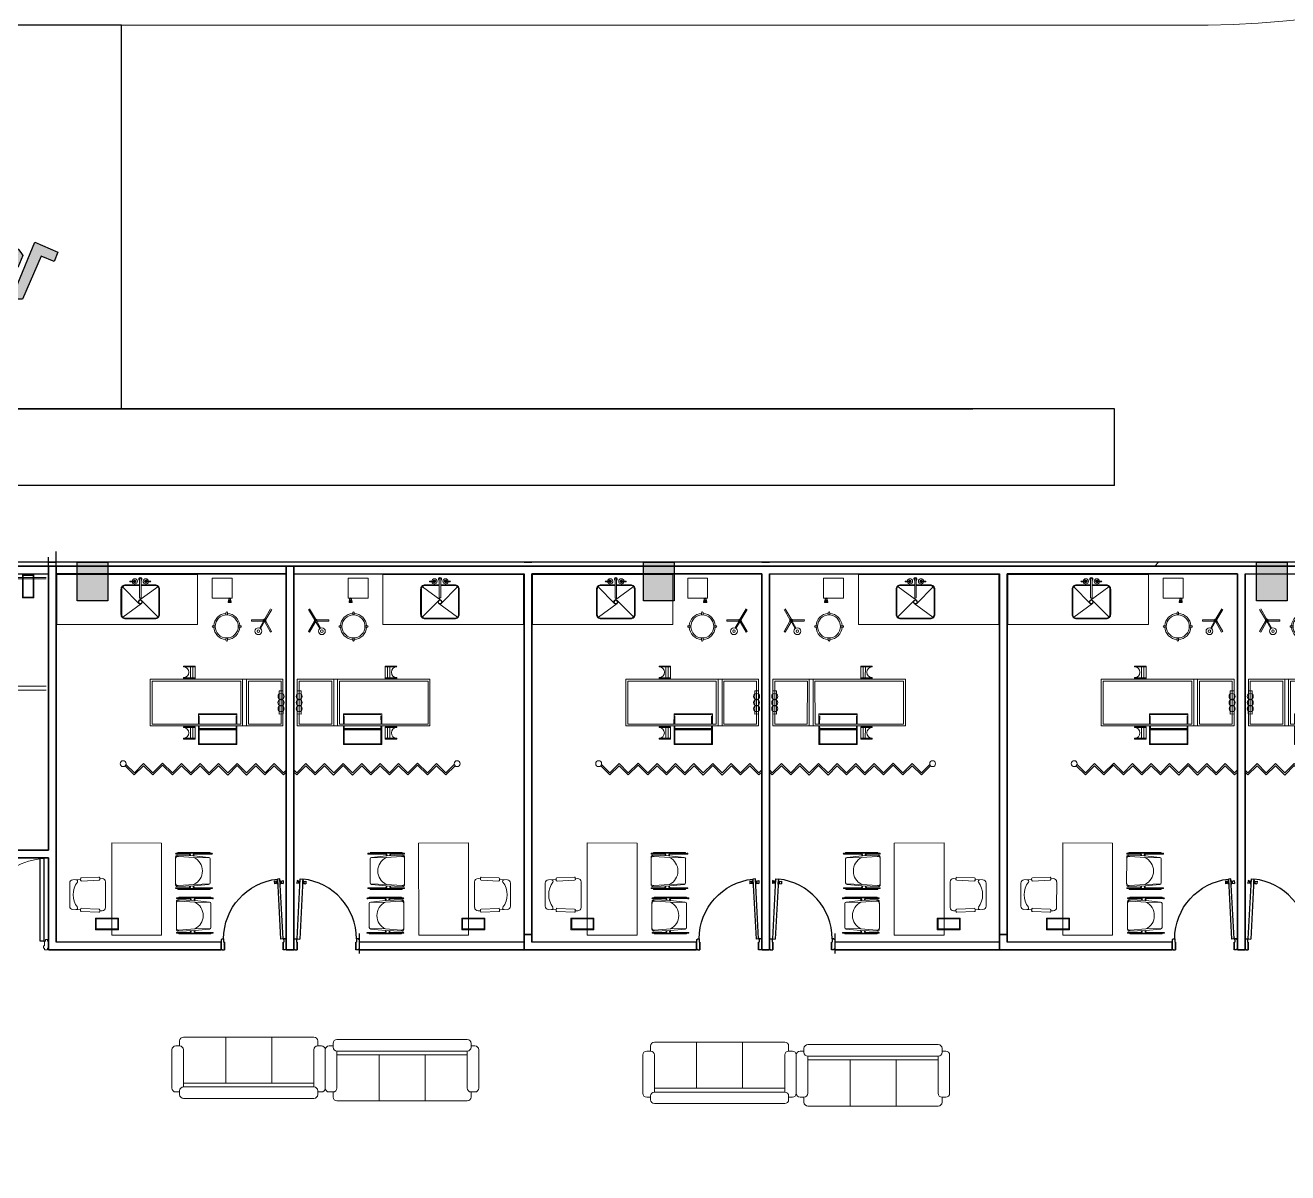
# Model space of a CAD drawing. Header units: millimetres. Extents: x 2508 to 2607, y 837 to 997.
# Drawn here: x 2554.57 to 2571.03, y 952.45 to 967.41 of the extents above; entities that cross this region are included whole.
import ezdxf

# ---------------------------------------------------------------- set-up
doc = ezdxf.new("R2010")
doc.units = ezdxf.units.MM
doc.linetypes.add('DASHED', pattern=[19.05, 12.7, -6.35])
doc.layers.add('MOBILIARIO', color=181, linetype='Continuous', lineweight=9)
doc.layers.add('PISO EST', color=250, linetype='Continuous', lineweight=0)
doc.layers.add('PUERT', color=20, linetype='Continuous')

# ---------------------------------------------------------------- blocks, each defined once
blk = doc.blocks.new('gkgk')
for p, q in [((-0.037, 0.806), (-0.039, 0.766)), ((-0.015, 0.77), (-0.039, 0.766)), ((-0.013, 0.8), (-0.037, 0.806)), ((-0.035, 0.002), (0.008, 0.83)), ((-0.014, 0.776), (-0.015, 0.77)), ((-0.014, 0.776), (-0.013, 0.794)), ((-0.01, 0.776), (-0.014, 0.776)), ((-0.013, 0.794), (-0.013, 0.8)), ((-0.009, 0.793), (-0.013, 0.794)), ((-0.01, 0.776), (-0.009, 0.793)), ((-0.01, 0.776), (-0.01, 0.773)), ((-0.006, 0.773), (-0.01, 0.773)), ((-0.009, 0.793), (-0.009, 0.796)), ((-0.005, 0.796), (-0.009, 0.796)), ((-0.006, 0.773), (-0.007, 0.77)), ((-0.003, 0.77), (-0.007, 0.77)), ((-0.006, 0.773), (-0.005, 0.796)), ((-0.001, 0.798), (-0.005, 0.799)), ((-0.005, 0.796), (-0.005, 0.799)), ((-0.003, 0.77), (-0.001, 0.798)), ((0.003, 0.758), (-0.003, 0.77)), ((0.006, 0.81), (-0.001, 0.798)), ((0.043, 0.828), (0, 0)), ((0.003, 0.758), (0.006, 0.81)), ((0.005, 0.758), (0.003, 0.758)), ((0.007, 0.81), (0.006, 0.81)), ((0.008, 0.83), (0.043, 0.828)), ((0.04, 0.756), (0.041, 0.756)), ((0.041, 0.756), (0.044, 0.808)), ((0.041, 0.782), (0.041, 0.782)), ((0.041, 0.782), (0.041, 0.782)), ((0.041, 0.756), (0.048, 0.767)), ((0.042, 0.808), (0.044, 0.808)), ((0.044, 0.808), (0.05, 0.796)), ((0.048, 0.767), (0.05, 0.796)), ((0.048, 0.767), (0.052, 0.767)), ((0.05, 0.796), (0.054, 0.796)), ((0.052, 0.77), (0.053, 0.792)), ((0.052, 0.77), (0.056, 0.77)), ((0.052, 0.77), (0.052, 0.767)), ((0.053, 0.792), (0.054, 0.796)), ((0.053, 0.792), (0.057, 0.792)), ((0.056, 0.772), (0.057, 0.79)), ((0.056, 0.772), (0.06, 0.772)), ((0.056, 0.772), (0.056, 0.77)), ((0.057, 0.79), (0.057, 0.792)), ((0.057, 0.79), (0.061, 0.79)), ((0.06, 0.772), (0.061, 0.79)), ((0.06, 0.772), (0.06, 0.766)), ((0.06, 0.766), (0.084, 0.76)), ((0.061, 0.79), (0.062, 0.796)), ((0.062, 0.796), (0.086, 0.799)), ((0.086, 0.799), (0.084, 0.76)), ((-0.07, 0.002), (-0.045, 0.002)), ((-0.07, 0.002), (-0.07, -0.008)), ((-0.045, 0.002), (-0.045, -0.043)), ((-0.035, 0.002), (0, 0)), ((0.785, 0.002), (0.785, -0.043)), ((0.81, 0.002), (0.785, 0.002)), ((0.81, 0.002), (0.81, -0.008)), ((-0.08, -0.008), (-0.08, -0.138)), ((-0.08, -0.008), (-0.07, -0.008)), ((-0.08, -0.138), (-0.07, -0.138)), ((-0.07, -0.138), (-0.07, -0.148)), ((-0.07, -0.148), (-0.035, -0.148)), ((-0.035, -0.043), (-0.045, -0.043)), ((-0.045, -0.073), (-0.045, -0.073)), ((-0.045, -0.073), (-0.045, -0.073)), ((-0.035, -0.043), (-0.035, -0.148)), ((-0.035, -0.148), (-0.035, -0.043)), ((0.775, -0.043), (0.775, -0.148)), ((0.775, -0.148), (0.775, -0.043)), ((0.775, -0.043), (0.785, -0.043)), ((0.81, -0.148), (0.775, -0.148)), ((0.785, -0.073), (0.785, -0.073)), ((0.785, -0.073), (0.785, -0.073)), ((0.82, -0.008), (0.81, -0.008)), ((0.82, -0.138), (0.81, -0.138)), ((0.81, -0.138), (0.81, -0.148)), ((0.82, -0.008), (0.82, -0.138))]:
    blk.add_line(p, q)
at = {"ltscale": 0.25}
blk.add_circle((-0.04, 0.002), 0.005, dxfattribs=at)
blk.add_arc((-0.045, 0.002), 0.83, 360, 83.893)
blk = doc.blocks.new('DFHHHI0000000')
at = {"color": 7, "xscale": 0.9444444444444708, "yscale": 0.9444444444444708, "zscale": 0.9444444444444708, "rotation": 295.000000000284}
blk.add_blockref('gkgk', (2624.671, 1467.705), dxfattribs=at)
blk = doc.blocks.new('disc')
h = blk.add_hatch(color=0)
edge = h.paths.add_edge_path()
edge.add_line((-0.066, 0.441), (0.353, 0.44))
edge.add_line((0.353, 0.44), (0.353, 0.575))
edge.add_line((0.353, 0.575), (-0.077, 0.576))
edge.add_line((-0.077, 0.576), (-0.101, 0.873))
edge.add_arc((-0.122, 1.034), 0.163, 277.4043, 581.4773)
edge.add_line((-0.244, 0.926), (-0.174, 0.125))
edge.add_line((-0.174, 0.125), (0.421, 0.125))
edge.add_line((0.421, 0.125), (0.676, -0.487))
edge.add_line((0.676, -0.487), (0.975, -0.358))
edge.add_line((0.975, -0.358), (0.925, -0.239))
edge.add_line((0.925, -0.239), (0.758, -0.307))
edge.add_line((0.758, -0.307), (0.514, 0.256))
edge.add_line((0.514, 0.256), (-0.051, 0.256))
edge.add_line((-0.051, 0.256), (-0.066, 0.441))
edge.add_line((-0.066, 0.441), (-0.066, 0.441))
h = blk.add_hatch(color=0)
edge = h.paths.add_edge_path()
edge.add_arc((0, 0), 0.478, 125.9666, 340.881, ccw=False)
edge.add_line((-0.281, 0.387), (-0.294, 0.53))
edge.add_arc((0, 0), 0.606, 119.0392, 328.6907)
edge.add_line((0.518, -0.315), (0.452, -0.157))
at = {"color": 0}
for points in [[(-0.066, 0.441), (0.353, 0.44), (0.353, 0.575), (-0.077, 0.576), (-0.101, 0.873, 4.01623), (-0.244, 0.926), (-0.174, 0.125), (0.421, 0.125), (0.676, -0.487), (0.975, -0.358), (0.925, -0.239), (0.758, -0.307), (0.514, 0.256), (-0.051, 0.256), (-0.066, 0.441)], [(0.452, -0.157, -1.36276), (-0.281, 0.387), (-0.294, 0.53, 1.29913), (0.518, -0.315)]]:
    blk.add_lwpolyline(points, format="xyb", close=True, dxfattribs=at)
blk = doc.blocks.new('CESTO')
for points in [[(-0.077, 0.159), (0.073, 0.159), (0.073, -0.141), (-0.077, -0.141)], [(-0.067, 0.149), (0.063, 0.149), (0.063, -0.131), (-0.067, -0.131)]]:
    blk.add_lwpolyline(points, close=True)
blk = doc.blocks.new('LJ')
at = {"layer": 'MOBILIARIO'}
for p, q in [((2626.726, 1467.651), (2626.443, 1467.519)), ((2626.741, 1467.652), (2626.832, 1467.469)), ((2626.752, 1467.642), (2626.85, 1467.477)), ((2626.752, 1467.642), (2626.752, 1467.642)), ((2626.775, 1467.697), (2626.773, 1467.701)), ((2626.776, 1467.694), (2626.775, 1467.697)), ((2626.776, 1467.694), (2626.778, 1467.691)), ((2626.868, 1467.497), (2626.776, 1467.694)), ((2626.776, 1467.694), (2626.868, 1467.497)), ((2626.786, 1467.697), (2626.782, 1467.705)), ((2626.786, 1467.697), (2626.785, 1467.698)), ((2626.793, 1467.682), (2626.785, 1467.698)), ((2626.877, 1467.501), (2626.785, 1467.698)), ((2626.802, 1467.686), (2626.793, 1467.682)), ((2626.802, 1467.686), (2626.793, 1467.682)), ((2626.802, 1467.686), (2626.793, 1467.682)), ((2626.802, 1467.686), (2626.793, 1467.682)), ((2626.802, 1467.686), (2626.793, 1467.682)), ((2626.793, 1467.682), (2626.806, 1467.655)), ((2626.802, 1467.686), (2626.98, 1467.306)), ((2626.98, 1467.306), (2626.802, 1467.686)), ((2626.243, 1467.461), (2626.241, 1467.465)), ((2626.244, 1467.459), (2626.243, 1467.461)), ((2626.244, 1467.459), (2626.337, 1467.261)), ((2626.245, 1467.458), (2626.246, 1467.455)), ((2626.337, 1467.261), (2626.245, 1467.458)), ((2626.254, 1467.461), (2626.251, 1467.469)), ((2626.254, 1467.461), (2626.254, 1467.462)), ((2626.261, 1467.446), (2626.254, 1467.462)), ((2626.346, 1467.265), (2626.254, 1467.462)), ((2626.27, 1467.45), (2626.261, 1467.446)), ((2626.27, 1467.45), (2626.261, 1467.446)), ((2626.27, 1467.45), (2626.261, 1467.446)), ((2626.27, 1467.45), (2626.261, 1467.446)), ((2626.27, 1467.45), (2626.261, 1467.446)), ((2626.261, 1467.446), (2626.274, 1467.419)), ((2626.27, 1467.45), (2626.448, 1467.07)), ((2626.448, 1467.07), (2626.27, 1467.45)), ((2626.369, 1467.503), (2626.365, 1467.511)), ((2626.456, 1467.317), (2626.365, 1467.511)), ((2626.376, 1467.488), (2626.367, 1467.483)), ((2626.367, 1467.483), (2626.544, 1467.103)), ((2626.369, 1467.503), (2626.461, 1467.306)), ((2626.378, 1467.508), (2626.374, 1467.515)), ((2626.385, 1467.492), (2626.378, 1467.508)), ((2626.385, 1467.492), (2626.47, 1467.311)), ((2626.462, 1467.326), (2626.385, 1467.492)), ((2626.515, 1467.321), (2626.433, 1467.508)), ((2626.433, 1467.493), (2626.497, 1467.312)), ((2626.927, 1467.292), (2626.832, 1467.469)), ((2626.832, 1467.469), (2626.832, 1467.469)), ((2626.864, 1467.483), (2626.85, 1467.477)), ((2626.864, 1467.483), (2626.85, 1467.477)), ((2626.855, 1467.468), (2626.85, 1467.477)), ((2626.855, 1467.468), (2626.868, 1467.474)), ((2626.855, 1467.468), (2626.95, 1467.283)), ((2626.871, 1467.435), (2626.883, 1467.441)), ((2626.877, 1467.501), (2626.91, 1467.431)), ((2626.892, 1467.445), (2626.892, 1467.445)), ((2625.837, 1467.268), (2625.834, 1467.275)), ((2625.924, 1467.081), (2625.834, 1467.275)), ((2625.846, 1467.272), (2625.843, 1467.279)), ((2625.853, 1467.256), (2625.846, 1467.272)), ((2625.983, 1467.085), (2625.901, 1467.272)), ((2626.194, 1467.415), (2625.911, 1467.283)), ((2626.209, 1467.416), (2626.3, 1467.233)), ((2626.22, 1467.406), (2626.318, 1467.241)), ((2626.22, 1467.406), (2626.22, 1467.406)), ((2626.465, 1467.297), (2626.456, 1467.317)), ((2626.469, 1467.288), (2626.459, 1467.309)), ((2626.459, 1467.309), (2626.5, 1467.221)), ((2626.47, 1467.311), (2626.462, 1467.326)), ((2626.465, 1467.297), (2626.469, 1467.288)), ((2626.469, 1467.288), (2626.485, 1467.255)), ((2626.483, 1467.306), (2626.497, 1467.312)), ((2626.497, 1467.312), (2626.483, 1467.306)), ((2626.487, 1467.297), (2626.5, 1467.303)), ((2626.497, 1467.312), (2626.581, 1467.111)), ((2626.515, 1467.269), (2626.503, 1467.263)), ((2626.589, 1467.127), (2626.515, 1467.321)), ((2626.876, 1467.426), (2626.888, 1467.432)), ((2626.901, 1467.427), (2626.969, 1467.28)), ((2626.969, 1467.28), (2626.901, 1467.427)), ((2626.91, 1467.431), (2626.978, 1467.285)), ((2626.931, 1467.283), (2626.927, 1467.292)), ((2626.931, 1467.283), (2626.935, 1467.274)), ((2626.97, 1467.301), (2626.958, 1467.329)), ((2626.969, 1467.281), (2626.972, 1467.274)), ((2626.969, 1467.281), (2626.969, 1467.28)), ((2626.98, 1467.306), (2626.97, 1467.301)), ((2626.98, 1467.306), (2626.97, 1467.301)), ((2626.98, 1467.306), (2626.97, 1467.301)), ((2626.98, 1467.306), (2626.97, 1467.301)), ((2626.98, 1467.306), (2626.97, 1467.301)), ((2626.97, 1467.301), (2626.978, 1467.285)), ((2626.978, 1467.285), (2626.981, 1467.279)), ((2626.978, 1467.285), (2626.978, 1467.285)), ((2625.844, 1467.252), (2625.835, 1467.248)), ((2625.835, 1467.248), (2626.013, 1466.867)), ((2625.837, 1467.268), (2625.929, 1467.07)), ((2625.853, 1467.256), (2625.938, 1467.075)), ((2625.931, 1467.09), (2625.853, 1467.256)), ((2625.901, 1467.257), (2625.965, 1467.076)), ((2626.395, 1467.056), (2626.3, 1467.233)), ((2626.3, 1467.233), (2626.3, 1467.233)), ((2626.332, 1467.247), (2626.318, 1467.241)), ((2626.332, 1467.247), (2626.318, 1467.241)), ((2626.323, 1467.232), (2626.318, 1467.241)), ((2626.323, 1467.232), (2626.336, 1467.238)), ((2626.323, 1467.232), (2626.418, 1467.047)), ((2626.34, 1467.199), (2626.352, 1467.205)), ((2626.344, 1467.19), (2626.356, 1467.196)), ((2626.346, 1467.265), (2626.378, 1467.195)), ((2626.36, 1467.209), (2626.361, 1467.209)), ((2626.369, 1467.191), (2626.437, 1467.044)), ((2626.437, 1467.044), (2626.369, 1467.191)), ((2626.378, 1467.195), (2626.446, 1467.049)), ((2626.493, 1467.237), (2626.561, 1467.091)), ((2626.502, 1467.241), (2626.57, 1467.095)), ((2626.519, 1467.26), (2626.507, 1467.254)), ((2626.554, 1467.107), (2626.544, 1467.103)), ((2626.589, 1467.127), (2626.594, 1467.115)), ((2626.616, 1467.103), (2626.626, 1467.108)), ((2626.925, 1467.247), (2626.621, 1467.105)), ((2626.933, 1467.251), (2626.917, 1467.244)), ((2626.917, 1467.244), (2626.917, 1467.244)), ((2626.933, 1467.251), (2626.941, 1467.255)), ((2625.933, 1467.061), (2625.924, 1467.081)), ((2625.928, 1467.073), (2625.969, 1466.985)), ((2625.937, 1467.052), (2625.928, 1467.073)), ((2625.938, 1467.075), (2625.931, 1467.09)), ((2625.933, 1467.061), (2625.937, 1467.052)), ((2625.937, 1467.052), (2625.953, 1467.019)), ((2625.951, 1467.07), (2625.965, 1467.076)), ((2625.965, 1467.076), (2625.951, 1467.07)), ((2625.955, 1467.061), (2625.969, 1467.067)), ((2625.961, 1467.001), (2626.029, 1466.855)), ((2625.965, 1467.076), (2626.05, 1466.875)), ((2625.97, 1467.005), (2626.038, 1466.859)), ((2625.983, 1467.033), (2625.971, 1467.027)), ((2625.987, 1467.024), (2625.975, 1467.018)), ((2626.057, 1466.891), (2625.983, 1467.085)), ((2626.394, 1467.011), (2626.089, 1466.869)), ((2626.401, 1467.015), (2626.385, 1467.008)), ((2626.385, 1467.008), (2626.385, 1467.008)), ((2626.399, 1467.047), (2626.395, 1467.056)), ((2626.399, 1467.047), (2626.403, 1467.038)), ((2626.401, 1467.015), (2626.409, 1467.019)), ((2626.439, 1467.066), (2626.426, 1467.093)), ((2626.437, 1467.045), (2626.44, 1467.038)), ((2626.437, 1467.045), (2626.437, 1467.044)), ((2626.448, 1467.07), (2626.439, 1467.066)), ((2626.448, 1467.07), (2626.439, 1467.066)), ((2626.448, 1467.07), (2626.439, 1467.066)), ((2626.448, 1467.07), (2626.439, 1467.066)), ((2626.448, 1467.07), (2626.439, 1467.066)), ((2626.439, 1467.066), (2626.447, 1467.049)), ((2626.446, 1467.049), (2626.449, 1467.043)), ((2626.446, 1467.049), (2626.447, 1467.049)), ((2626.561, 1467.091), (2626.564, 1467.084)), ((2626.57, 1467.095), (2626.573, 1467.088)), ((2626.616, 1467.103), (2626.609, 1467.1)), ((2626.022, 1466.871), (2626.013, 1466.867)), ((2626.029, 1466.855), (2626.032, 1466.848)), ((2626.038, 1466.859), (2626.041, 1466.852)), ((2626.057, 1466.891), (2626.063, 1466.879)), ((2626.084, 1466.867), (2626.077, 1466.864)), ((2626.084, 1466.867), (2626.094, 1466.872)), ((2626.728, 1466.148), (2627.032, 1466.29)), ((2627.174, 1466.009), (2627.087, 1466.222)), ((2627.101, 1466.238), (2627.089, 1466.268)), ((2627.111, 1466.242), (2627.092, 1466.235)), ((2627.211, 1466.024), (2627.124, 1466.237)), ((2626.722, 1466.062), (2626.708, 1466.09)), ((2626.816, 1465.84), (2626.709, 1466.044)), ((2626.714, 1466.057), (2626.731, 1466.066)), ((2626.851, 1465.858), (2626.745, 1466.062)), ((2627.206, 1466.011), (2627.187, 1466.003)), ((2627.235, 1465.914), (2627.197, 1466.007)), ((2626.829, 1465.836), (2626.847, 1465.845)), ((2626.885, 1465.75), (2626.838, 1465.84)), ((2626.941, 1465.731), (2627.214, 1465.859))]:
    blk.add_line(p, q, dxfattribs=at)
blk.add_lwpolyline([(2627.457, 1466.576), (2626.368, 1466.068), (2626.093, 1466.657), (2627.182, 1467.165)], close=True, dxfattribs=at)
for centre in [(2626.778, 1467.703), (2626.246, 1467.467), (2626.37, 1467.512), (2625.838, 1467.277), (2626.976, 1467.277), (2626.445, 1467.041), (2626.569, 1467.087), (2626.037, 1466.851)]:
    blk.add_circle(centre, 0.005, dxfattribs=at)
for centre, radius, start, end in [((2626.734, 1467.633), 0.02, 27.7263, 115), ((2626.452, 1467.501), 0.02, 115, 202.2737), ((2626.709, 1467.318), 0.194, 50.6954, 179.3046), ((2626.859, 1467.492), 0.01, 295, 25), ((2626.859, 1467.492), 0.01, 295, 25), ((2626.859, 1467.492), 0.02, 295, 25), ((2626.892, 1467.423), 0.02, 25, 115), ((2625.92, 1467.265), 0.02, 115, 202.2737), ((2626.177, 1467.082), 0.194, 50.6954, 179.3046), ((2626.202, 1467.397), 0.02, 27.7263, 115), ((2626.479, 1467.315), 0.02, 205, 295), ((2626.479, 1467.315), 0.01, 205, 295), ((2626.892, 1467.423), 0.01, 25, 115), ((2626.917, 1467.265), 0.02, 295, 25), ((2626.932, 1467.273), 0.02, 295, 29.7636), ((2626.328, 1467.256), 0.01, 295, 25), ((2626.328, 1467.256), 0.01, 295, 25), ((2626.328, 1467.256), 0.02, 295, 25), ((2626.36, 1467.187), 0.02, 25, 115), ((2626.36, 1467.187), 0.01, 25, 115), ((2626.511, 1467.245), 0.02, 115, 205), ((2626.511, 1467.245), 0.01, 115, 205), ((2626.6, 1467.118), 0.02, 200.2364, 295), ((2626.613, 1467.124), 0.02, 205, 295), ((2625.947, 1467.079), 0.02, 205, 295), ((2625.947, 1467.079), 0.01, 205, 295), ((2625.979, 1467.009), 0.02, 115, 205), ((2625.979, 1467.009), 0.01, 115, 205), ((2626.385, 1467.03), 0.02, 295, 25), ((2626.4, 1467.037), 0.02, 295, 29.7636), ((2626.068, 1466.882), 0.02, 200.2364, 295), ((2626.081, 1466.888), 0.02, 205, 295), ((2627.05, 1466.251), 0.0425, 22.3974, 115), ((2626.746, 1466.109), 0.0425, 115, 207.6026), ((2627.096, 1466.225), 0.01, 112.3974, 202.3974), ((2627.114, 1466.233), 0.01, 22.3974, 112.3974), ((2626.718, 1466.048), 0.01, 117.6026, 207.6026), ((2626.736, 1466.058), 0.01, 27.6026, 117.6026), ((2626.944, 1466.082), 0.272, 257.675, 332.2182), ((2627.184, 1466.013), 0.01, 202.3974, 292.3974), ((2627.201, 1465.944), 0.02, 19.1265, 144.8903), ((2627.202, 1466.02), 0.01, 292.3974, 22.3974), ((2626.825, 1465.844), 0.01, 207.6026, 297.6026), ((2626.843, 1465.854), 0.01, 297.6026, 27.6026), ((2626.884, 1465.796), 0.02, 85.1097, 210.8735), ((2627.196, 1465.897), 0.0425, 295, 22.3974), ((2626.923, 1465.77), 0.0425, 207.6026, 295)]:
    blk.add_arc(centre, radius, start, end, dxfattribs=at)
at = {"layer": 'MOBILIARIO', "xscale": -1, "rotation": 25.00000000000017}
blk.add_blockref('CESTO', (2626.529, 1466.065), dxfattribs=at)
blk = doc.blocks.new('SDF')
at = {"layer": 'MOBILIARIO'}
for p, q in [((2627.896, 1469.244), (2628.449, 1469.502)), ((2628.437, 1469.469), (2627.929, 1469.232)), ((2628.037, 1469.311), (2628.309, 1469.437)), ((2628.616, 1469.083), (2628.437, 1469.469)), ((2628.449, 1469.502), (2629.18, 1467.934)), ((2628.058, 1469.265), (2628.037, 1469.311)), ((2628.33, 1469.392), (2628.058, 1469.265)), ((2628.627, 1467.676), (2627.896, 1469.244)), ((2627.929, 1469.232), (2628.109, 1468.847)), ((2628.109, 1468.847), (2628.616, 1469.083)), ((2628.096, 1468.813), (2628.648, 1469.071)), ((2628.118, 1468.768), (2628.669, 1469.025)), ((2628.151, 1468.756), (2628.658, 1468.993)), ((2628.658, 1468.993), (2629.147, 1467.946)), ((2628.639, 1467.709), (2628.151, 1468.756)), ((2628.294, 1468.766), (2628.168, 1468.708)), ((2628.492, 1468.318), (2628.289, 1468.753)), ((2628.505, 1468.313), (2628.294, 1468.766)), ((2628.149, 1468.699), (2627.931, 1468.597)), ((2627.931, 1468.597), (2628.142, 1468.144)), ((2627.944, 1468.592), (2628.108, 1468.668)), ((2628.147, 1468.157), (2627.944, 1468.592)), ((2628.31, 1468.233), (2628.108, 1468.668)), ((2628.324, 1468.229), (2628.112, 1468.682)), ((2628.126, 1468.677), (2628.153, 1468.69)), ((2628.328, 1468.242), (2628.126, 1468.677)), ((2628.172, 1468.699), (2628.274, 1468.746)), ((2628.942, 1468.467), (2629.087, 1468.535)), ((2629.005, 1468.331), (2628.942, 1468.467)), ((2629.015, 1468.335), (2628.951, 1468.471)), ((2628.964, 1468.444), (2629.091, 1468.503)), ((2628.976, 1468.417), (2629.103, 1468.476)), ((2629.141, 1468.395), (2629.078, 1468.531)), ((2629.15, 1468.399), (2629.087, 1468.535)), ((2628.375, 1468.263), (2628.477, 1468.311)), ((2628.505, 1468.313), (2628.379, 1468.254)), ((2629.015, 1468.335), (2629.005, 1468.331)), ((2629.15, 1468.399), (2629.141, 1468.395)), ((2628.142, 1468.144), (2628.362, 1468.247)), ((2628.147, 1468.157), (2628.31, 1468.233)), ((2628.371, 1468.201), (2628.226, 1468.133)), ((2628.289, 1467.997), (2628.226, 1468.133)), ((2628.299, 1468.002), (2628.235, 1468.138)), ((2628.375, 1468.17), (2628.248, 1468.11)), ((2628.387, 1468.142), (2628.26, 1468.083)), ((2628.328, 1468.242), (2628.358, 1468.256)), ((2628.425, 1468.061), (2628.362, 1468.197)), ((2628.434, 1468.065), (2628.371, 1468.201)), ((2628.289, 1467.997), (2628.299, 1468.002)), ((2628.425, 1468.061), (2628.434, 1468.065)), ((2629.18, 1467.934), (2628.627, 1467.676)), ((2629.147, 1467.946), (2628.639, 1467.709))]:
    blk.add_line(p, q, dxfattribs=at)
at = {"layer": 'MOBILIARIO', "color": 7}
blk.add_line((2628.309, 1469.437), (2628.33, 1469.392), dxfattribs=at)
at = {"layer": 'MOBILIARIO'}
for centre in [(2628.255, 1469.384), (2628.11, 1469.317), (2628.183, 1469.35)]:
    blk.add_circle(centre, 0.0393, dxfattribs=at)
for centre in [(2629.078, 1468.365), (2628.362, 1468.031)]:
    blk.add_arc(centre, 0.07, 25.1612, 204.8388, dxfattribs=at)
blk = doc.blocks.new('SDFKLJ')
at = {"layer": 'MOBILIARIO', "color": 7, "ltscale": 0.8}
for p, q in [((2627.332, 1469.029), (2627.314, 1468.98)), ((2627.474, 1468.922), (2627.314, 1468.98)), ((2627.354, 1469.031), (2627.34, 1468.992)), ((2627.5, 1468.934), (2627.34, 1468.992)), ((2627.474, 1468.922), (2627.416, 1468.762)), ((2627.5, 1468.934), (2627.441, 1468.774)), ((2627.575, 1468.704), (2627.416, 1468.762)), ((2627.601, 1468.716), (2627.441, 1468.774)), ((2627.575, 1468.704), (2627.517, 1468.544)), ((2627.601, 1468.716), (2627.543, 1468.556)), ((2627.681, 1468.485), (2627.517, 1468.544)), ((2627.706, 1468.497), (2627.543, 1468.556)), ((2627.681, 1468.485), (2627.621, 1468.321)), ((2627.706, 1468.497), (2627.647, 1468.333)), ((2627.781, 1468.263), (2627.621, 1468.321)), ((2627.807, 1468.275), (2627.647, 1468.333)), ((2627.781, 1468.263), (2627.723, 1468.104)), ((2627.807, 1468.275), (2627.748, 1468.116)), ((2627.883, 1468.045), (2627.723, 1468.104)), ((2627.908, 1468.057), (2627.748, 1468.116)), ((2627.883, 1468.045), (2627.824, 1467.886)), ((2627.908, 1468.057), (2627.85, 1467.898)), ((2627.984, 1467.828), (2627.824, 1467.886)), ((2628.01, 1467.839), (2627.85, 1467.898)), ((2627.984, 1467.828), (2627.926, 1467.668)), ((2628.01, 1467.839), (2627.952, 1467.68)), ((2628.096, 1467.606), (2627.926, 1467.668)), ((2628.121, 1467.618), (2627.952, 1467.68)), ((2628.096, 1467.606), (2628.034, 1467.436)), ((2628.121, 1467.618), (2628.06, 1467.448)), ((2628.194, 1467.378), (2628.034, 1467.436)), ((2628.219, 1467.39), (2628.06, 1467.448)), ((2628.194, 1467.378), (2628.136, 1467.218)), ((2628.219, 1467.39), (2628.161, 1467.23)), ((2628.295, 1467.16), (2628.136, 1467.218)), ((2628.307, 1467.177), (2628.161, 1467.23))]:
    blk.add_line(p, q, dxfattribs=at)
at = {"layer": 'MOBILIARIO', "color": 7}
blk.add_circle((2628.331, 1467.148), 0.038, dxfattribs=at)
blk = doc.blocks.new('TARJA')
for p, q in [((-0.014, -0.022), (-0.227, 0.194)), ((0.23, 0.196), (-0.014, 0.018)), ((0.232, -0.198), (0.019, 0.018)), ((0.019, -0.022), (-0.225, -0.2)), ((-0.008, -0.3), (-0.008, -0.06)), ((0.012, -0.3), (0.012, -0.06)), ((-0.134, -0.27), (-0.134, -0.273)), ((-0.134, -0.273), (-0.054, -0.273)), ((-0.127, -0.263), (-0.055, -0.263)), ((0.139, -0.273), (0.058, -0.273)), ((0.132, -0.263), (0.059, -0.263)), ((0.139, -0.27), (0.139, -0.273))]:
    blk.add_line(p, q)
for points in [[(0.012, -0.225), (0.194, -0.225, 0.414214), (0.254, -0.165), (0.254, 0.161, 0.414214), (0.194, 0.221), (-0.19, 0.221, 0.414214), (-0.25, 0.161), (-0.25, -0.165, 0.414214), (-0.19, -0.225), (-0.007, -0.225)], [(0.012, -0.215), (0.194, -0.215, 0.414214), (0.244, -0.165), (0.244, 0.161, 0.414214), (0.194, 0.211), (-0.19, 0.211, 0.414214), (-0.24, 0.161), (-0.24, -0.165, 0.414214), (-0.19, -0.215), (-0.007, -0.215)]]:
    blk.add_lwpolyline(points, format="xyb")
for radius in [0.026, 0.021]:
    blk.add_circle((0.002, -0.002), radius)
for centre, radius, start, end in [((0.002, -0.06), 0.01, 0, 180), ((-0.127, -0.27), 0.00711, 89.9822, 179.9822), ((-0.07, -0.27), 0.0345, 185.2545, 168.7617), ((-0.07, -0.27), 0.0167, 190.9013, 156.3336), ((0.002, -0.3), 0.02, 120, 60), ((0.002, -0.3), 0.01, 180, 0), ((0.075, -0.27), 0.0345, 11.2383, 354.7455), ((0.075, -0.27), 0.0167, 23.6664, 349.0987), ((0.132, -0.27), 0.00711, 0.0178, 90.0178)]:
    blk.add_arc(centre, radius, start, end)
blk = doc.blocks.new('SDFPPPUI')
at = {"layer": 'MOBILIARIO', "color": 7}
blk.add_lwpolyline([(2629.566, 1468.792), (2630.155, 1469.067), (2630.93, 1467.406), (2630.34, 1467.131)], close=True, dxfattribs=at)
at = {"layer": 'MOBILIARIO', "color": 7, "xscale": -1, "rotation": 114.9999999999998}
blk.add_blockref('TARJA', (2630.145, 1468.243), dxfattribs=at)
blk = doc.blocks.new('OPUJ')
at = {"layer": 'MOBILIARIO', "color": 7}
for p, q in [((2629.659, 1469.277), (2629.642, 1469.314)), ((2629.664, 1469.28), (2629.647, 1469.316)), ((2629.668, 1469.283), (2629.652, 1469.317)), ((2629.672, 1469.286), (2629.657, 1469.318)), ((2629.676, 1469.289), (2629.662, 1469.32)), ((2629.68, 1469.292), (2629.666, 1469.321)), ((2629.684, 1469.295), (2629.671, 1469.322)), ((2629.691, 1469.317), (2629.7, 1469.321)), ((2629.693, 1469.313), (2629.702, 1469.317)), ((2629.797, 1469.113), (2629.701, 1469.32))]:
    blk.add_line(p, q, dxfattribs=at)
blk.add_lwpolyline([(2630.033, 1469.223), (2629.797, 1469.113), (2629.687, 1469.348), (2629.923, 1469.458)], close=True, dxfattribs=at)
blk.add_lwpolyline([(2629.683, 1469.325), (2629.644, 1469.315, 0.487928), (2629.641, 1469.308), (2629.654, 1469.28, 0.487928), (2629.662, 1469.278), (2629.694, 1469.302, 0.344151), (2629.695, 1469.308), (2629.688, 1469.322, 0.344151)], format="xyb", close=True, dxfattribs=at)
blk = doc.blocks.new('DJHIIU')
at = {"layer": 'MOBILIARIO'}
for p, q in [((2629.308, 1469.259), (2629.296, 1469.287)), ((2629.314, 1469.295), (2629.327, 1469.268)), ((2629.512, 1469.2), (2629.54, 1469.213)), ((2629.548, 1469.195), (2629.521, 1469.182)), ((2629.241, 1469.074), (2629.213, 1469.061)), ((2629.222, 1469.043), (2629.249, 1469.056)), ((2629.435, 1468.988), (2629.448, 1468.961)), ((2629.466, 1468.969), (2629.453, 1468.997))]:
    blk.add_line(p, q, dxfattribs=at)
blk.add_circle((2629.381, 1469.128), 0.15, dxfattribs=at)
for centre, radius, start, end in [((2629.381, 1469.128), 0.17, 118.3723, 201.6277), ((2629.305, 1469.291), 0.01, 25, 205), ((2629.381, 1469.128), 0.17, 28.3723, 111.6277), ((2629.381, 1469.128), 0.17, 298.3723, 21.6277), ((2629.544, 1469.204), 0.01, 295, 115), ((2629.218, 1469.052), 0.01, 115, 295), ((2629.381, 1469.128), 0.17, 208.3723, 291.6277), ((2629.457, 1468.965), 0.01, 205, 25)]:
    blk.add_arc(centre, radius, start, end, dxfattribs=at)
blk = doc.blocks.new('ERJH')
at = {"layer": 'MOBILIARIO', "color": 7}
for p, q in [((2629.247, 1469.627), (2629.335, 1469.753)), ((2629.26, 1469.618), (2629.348, 1469.744)), ((2629.074, 1469.631), (2629.073, 1469.615)), ((2629.226, 1469.602), (2629.073, 1469.615)), ((2629.227, 1469.618), (2629.074, 1469.631)), ((2629.239, 1469.611), (2629.173, 1469.516)), ((2629.248, 1469.605), (2629.181, 1469.51)), ((2629.227, 1469.618), (2629.226, 1469.602)), ((2629.23, 1469.598), (2629.226, 1469.602)), ((2629.227, 1469.618), (2629.247, 1469.627)), ((2629.244, 1469.589), (2629.239, 1469.592)), ((2629.244, 1469.589), (2629.258, 1469.596)), ((2629.309, 1469.45), (2629.244, 1469.589)), ((2629.247, 1469.627), (2629.26, 1469.618)), ((2629.26, 1469.618), (2629.258, 1469.596)), ((2629.323, 1469.456), (2629.258, 1469.596)), ((2629.309, 1469.45), (2629.323, 1469.456))]:
    blk.add_line(p, q, dxfattribs=at)
for radius in [0.0448, 0.016]:
    blk.add_circle((2629.151, 1469.476), radius, dxfattribs=at)
for radius, start, end in [(0.0096, 267.231, 202.769), (0.00512, 325, 145)]:
    blk.add_arc((2629.244, 1469.608), radius, start, end, dxfattribs=at)
blk = doc.blocks.new('PTA-I')
for p, q in [((-1, 0), (-1, 1)), ((-0.95, 1), (-1, 1)), ((-0.95, 0), (-0.95, 1)), ((-0.95, 0), (-1, 0)), ((0.073, 0), (-0.073, 0))]:
    blk.add_line(p, q)
blk.add_arc((-1.002, -0.001), 1.002, 0.0552, 87.0072)
blk = doc.blocks.new('fv')
for p, q in [((2071.183, 1416.307), (2071.183, 1416.307)), ((2071.224, 1416.327), (2071.514, 1416.327)), ((2071.224, 1416.307), (2071.514, 1416.307)), ((2071.384, 1416.061), (2071.384, 1416.361)), ((2071.384, 1416.361), (2071.534, 1416.361)), ((2071.394, 1416.071), (2071.394, 1416.351)), ((2071.394, 1416.351), (2071.524, 1416.351)), ((2071.514, 1416.327), (2072.055, 1416.327)), ((2071.514, 1416.307), (2072.055, 1416.307)), ((2071.524, 1416.351), (2071.524, 1416.071)), ((2071.534, 1416.361), (2071.534, 1416.061)), ((2072.006, 1416.273), (2072.096, 1416.273)), ((2072.006, 1416.263), (2072.096, 1416.263)), ((2072.006, 1416.253), (2072.096, 1416.253)), ((2072.006, 1416.243), (2072.096, 1416.243)), ((2072.041, 1416.284), (2072.061, 1416.284)), ((2072.065, 1416.337), (2072.065, 1416.364)), ((2072.085, 1416.337), (2072.085, 1416.364)), ((2072.006, 1416.233), (2072.096, 1416.233)), ((2072.006, 1416.223), (2072.096, 1416.223)), ((2072.006, 1416.213), (2072.096, 1416.213)), ((2072.006, 1416.203), (2072.096, 1416.203)), ((2072.085, 1416.006), (2072.164, 1416.15)), ((2071.534, 1416.061), (2071.384, 1416.061)), ((2071.524, 1416.071), (2071.394, 1416.071)), ((2072.058, 1414.908), (2071.224, 1414.908)), ((2071.224, 1414.858), (2072.058, 1414.858)), ((2072.058, 1414.858), (2072.058, 1414.908))]:
    blk.add_line(p, q)
blk.add_lwpolyline([(2072.061, 1416.374), (2072.061, 1416.284), (2072.096, 1416.284), (2072.096, 1416.194), (2072.006, 1416.195), (2072.006, 1416.285), (2072.041, 1416.284), (2072.041, 1416.374)], close=True)
blk.add_lwpolyline([(2072.06, 1416.374), (2072.06, 1416.364), (2072.09, 1416.364), (2072.09, 1416.374)])
for points in [[(2072.362, 1415.623, -0.114983), (2072.278, 1415.604, -0.114983), (2072.194, 1415.623, -0.103863), (2072.12, 1415.682, -0.09123), (2072.072, 1415.766, -0.083945), (2072.054, 1415.87, -0.083945), (2072.072, 1415.974, -0.09123), (2072.12, 1416.059, -0.103863), (2072.195, 1416.117, -0.114983), (2072.278, 1416.137, -0.114983), (2072.362, 1416.117, -0.103863), (2072.437, 1416.058, -0.09123), (2072.485, 1415.974, -0.020986), (2072.502, 1415.87, -0.083945), (2072.484, 1415.766, -0.09123), (2072.436, 1415.682, -0.103863)], [(2072.278, 1416.103, -0.114859), (2072.351, 1416.086, -0.103833), (2072.417, 1416.034, -0.091287), (2072.458, 1415.961, -0.084042), (2072.474, 1415.87, -0.084042), (2072.458, 1415.779, -0.091287), (2072.416, 1415.706, -0.103833), (2072.351, 1415.655, -0.114859), (2072.278, 1415.638, -0.114859), (2072.205, 1415.655, -0.103833), (2072.14, 1415.706, -0.091287), (2072.098, 1415.779, -0.084042), (2072.082, 1415.87, -0.084042), (2072.098, 1415.961, -0.091287), (2072.14, 1416.035, -0.103833), (2072.205, 1416.086, -0.114859)]]:
    blk.add_lwpolyline(points, format="xyb", close=True)
for centre, radius, start, end in [((2072.055, 1416.337), 0.01, 269.9661, 359.9661), ((2072.055, 1416.337), 0.03, 269.9661, 359.9661), ((2072.37, 1415.87), 0.316, 160.7723, 179.9661), ((2072.325, 1415.886), 0.269, 149.6415, 160.7723), ((2072.37, 1415.87), 0.316, 179.9661, 199.1599), ((2072.325, 1415.854), 0.269, 199.1599, 220.0106), ((2072.296, 1415.83), 0.231, 220.0106, 243.7291)]:
    blk.add_arc(centre, radius, start, end)
at = {"xscale": 0.651038771170704, "yscale": 0.651038771170704, "zscale": 0.651038771170704, "rotation": 180}
blk.add_blockref('PTA-I', (2072.058, 1414.908), dxfattribs=at)
blk = doc.blocks.new('cghk')
for p, q in [((-3.536, -0.795), (-3.536, -0.845)), ((-1.786, -0.745), (-3.486, -0.745)), ((-1.736, -0.845), (-1.736, -0.795)), ((-3.637, -1.379), (-3.637, -0.879)), ((-3.537, -0.829), (-3.587, -0.829)), ((-3.487, -1.379), (-3.487, -0.895)), ((-3.486, -0.895), (-1.786, -0.895)), ((-3.486, -0.945), (-1.787, -0.945)), ((-2.936, -1.545), (-2.936, -0.945)), ((-2.336, -1.545), (-2.336, -0.945)), ((-1.787, -0.895), (-1.787, -1.379)), ((-1.687, -0.829), (-1.737, -0.829)), ((-1.637, -1.379), (-1.637, -0.879)), ((-3.587, -1.429), (-3.537, -1.429)), ((-3.536, -1.429), (-3.536, -1.495)), ((-1.737, -1.429), (-1.687, -1.429)), ((-1.736, -1.495), (-1.736, -1.429)), ((-3.322, -1.545), (-3.486, -1.545)), ((-2.722, -1.545), (-3.363, -1.545)), ((-2.122, -1.545), (-2.763, -1.545)), ((-1.786, -1.545), (-2.163, -1.545))]:
    blk.add_line(p, q)
for centre, start, end in [((-3.486, -0.795), 90, 180), ((-3.486, -0.795), 90, 180), ((-1.786, -0.795), 0, 90), ((-3.587, -0.879), 90, 180), ((-3.486, -0.845), 180, 270), ((-1.786, -0.845), 270, 0), ((-1.687, -0.879), 0, 90), ((-3.587, -1.379), 180, 270), ((-3.537, -1.379), 270, 0), ((-1.737, -1.379), 180, 270), ((-1.687, -1.379), 270, 0), ((-3.486, -1.495), 180, 270), ((-1.786, -1.495), 270, 0)]:
    blk.add_arc(centre, 0.05, start, end)
blk = doc.blocks.new('rge')
at = {"layer": 'PUERT', "lineweight": 0}
for p, q in [((2377.402, 962.024), (2377.402, 961.931)), ((2377.415, 962.024), (2377.402, 962.024)), ((2377.442, 962.044), (2377.415, 962.044)), ((2377.415, 962.044), (2377.415, 962.024)), ((2377.442, 962.044), (2377.442, 962.024)), ((2377.442, 962.024), (2377.455, 962.024)), ((2377.455, 961.964), (2377.455, 962.024)), ((2377.468, 961.964), (2377.455, 961.964)), ((2377.468, 961.931), (2377.468, 961.964)), ((2378.435, 961.966), (2378.448, 961.966)), ((2378.435, 961.933), (2378.435, 961.966)), ((2378.462, 962.026), (2378.448, 962.026)), ((2378.448, 961.966), (2378.448, 962.026)), ((2378.462, 962.046), (2378.462, 962.026)), ((2378.462, 962.046), (2378.488, 962.046)), ((2378.488, 962.046), (2378.488, 962.026)), ((2378.488, 962.026), (2378.502, 962.026)), ((2378.502, 962.026), (2378.502, 961.933)), ((2377.415, 961.931), (2377.402, 961.931)), ((2377.415, 961.911), (2377.415, 961.931)), ((2377.415, 961.911), (2377.442, 961.911)), ((2377.442, 961.911), (2377.455, 961.911)), ((2377.455, 961.931), (2377.468, 961.931)), ((2377.455, 961.911), (2377.455, 961.931)), ((2378.448, 961.933), (2378.435, 961.933)), ((2378.448, 961.913), (2378.448, 961.933)), ((2378.462, 961.913), (2378.448, 961.913)), ((2378.488, 961.913), (2378.462, 961.913)), ((2378.488, 961.933), (2378.502, 961.933)), ((2378.488, 961.913), (2378.488, 961.933))]:
    blk.add_line(p, q, dxfattribs=at)
at = {"layer": 'PUERT'}
blk.add_lwpolyline([(2378.392, 963.086), (2378.392, 963.106), (2378.442, 963.106), (2378.442, 963.086), (2378.442, 962.026), (2378.392, 962.026)], close=True, dxfattribs=at)
at = {"layer": 'PUERT', "lineweight": 0}
for radius in [0.00333, 0.00213]:
    blk.add_circle((2378.445, 962.026), radius, dxfattribs=at)
blk.add_arc((2378.558, 962.01), 1.103, 96.0394, 179.2443, dxfattribs=at)

msp = doc.modelspace()

# ---------------------------------------------------------------- hatches: boundary and pattern name
h = msp.add_hatch()
h.set_pattern_fill('AR-CONC', color=256, scale=0.25)
h.set_pattern_definition([(50, (-86.14, -278.19), (45.54617, -3.98477), [4.7625, -52.3875]), (355, (-86.14, -278.19), (-8.81086, 47.7642), [3.81, -41.91015]), (100.4514, (-82.344, -278.523), (36.7353, 43.77944), [4.0475, -44.52256]), (46.1842, (-86.14, -265.49), (67.7698, -10.5106), [7.1437, -78.5812]), (96.6356, (-80.49, -266.37), (59.351, 61.8565), [6.0713, -66.7839]), (351.1842, (-86.14, -265.49), (59.351, 61.8565), [5.715, -62.865]), (21, (-79.79, -268.666), (37.9036, -25.5663), [4.7625, -52.3875]), (326, (-79.79, -268.666), (15.4505, 46.047), [3.81, -41.91]), (71.4514, (-76.63, -270.797), (53.3541, 20.4807), [4.0475, -44.5225]), (37.5, (-86.14, -278.191), (0.77215, 21.13876), [0, -41.402, 0, -42.545, 0, -42.06875]), (7.5, (-86.14, -278.19), (16.70492, 25.04514), [0, -24.257, 0, -40.4495, 0, -16.03375]), (327.5, (-100.3, -278.191), (33.89765, -1.43219), [0, -15.875, 0, -49.53, 0, -65.7225]), (317.5, (-106.65, -278.19), (37.0323, 6.35662), [0, -20.6375, 0, -32.893, 0, -46.6725])])
h.paths.add_polyline_path([(2568.919, 939.655), (2584.969, 939.655), (2584.969, 942.707), (2584.919, 942.707), (2584.919, 939.705), (2568.869, 939.705), (2568.869, 937.03), (2568.869, 935.33), (2568.869, 932.555), (2554.819, 932.555), (2554.819, 943.255), (2548.769, 943.255), (2548.769, 955.455), (2551.769, 955.455), (2551.769, 960.355), (2573.569, 960.355), (2573.569, 955.355), (2573.619, 955.355), (2573.619, 960.405), (2551.719, 960.405), (2551.719, 955.505), (2548.719, 955.505), (2548.719, 943.205), (2554.769, 943.205), (2554.769, 932.505), (2568.919, 932.505)])
for points in [[(2555.644, 960.405), (2555.644, 959.905), (2555.244, 959.905), (2555.244, 960.405)], [(2563.026, 960.405), (2563.026, 959.905), (2562.626, 959.905), (2562.626, 960.405)], [(2571.019, 960.405), (2571.019, 959.905), (2570.619, 959.905), (2570.619, 960.405)]]:
    msp.add_hatch(color=256).paths.add_polyline_path(points)

# ---------------------------------------------------------------- linework, layer by layer
for p, q in [((2555.819, 967.405), (2548.719, 967.405)), ((2568.769, 962.405), (2548.719, 962.405)), ((2568.769, 961.405), (2568.769, 962.405)), ((2568.769, 961.405), (2548.719, 961.405)), ((2554.869, 960.355), (2554.869, 960.472)), ((2554.969, 960.355), (2554.969, 960.545)), ((2573.569, 960.355), (2551.769, 960.355)), ((2554.869, 960.405), (2554.969, 960.405)), ((2554.869, 960.355), (2554.869, 956.655)), ((2554.869, 960.355), (2554.969, 960.355)), ((2554.869, 956.655), (2554.869, 960.355)), ((2554.869, 960.355), (2554.969, 960.355)), ((2554.869, 960.355), (2554.969, 960.355)), ((2554.969, 959.155), (2554.969, 960.355)), ((2554.969, 960.355), (2554.969, 959.155)), ((2554.969, 955.455), (2554.969, 960.355)), ((2554.969, 960.355), (2554.969, 955.455)), ((2557.969, 960.355), (2557.969, 955.355)), ((2557.969, 960.355), (2558.069, 960.355)), ((2557.969, 955.355), (2557.969, 960.355)), ((2557.969, 960.355), (2558.069, 960.355)), ((2558.069, 959.155), (2558.069, 960.355)), ((2558.069, 960.355), (2558.069, 959.155)), ((2558.069, 960.355), (2558.069, 955.455)), ((2561.069, 960.405), (2561.169, 960.405)), ((2564.169, 960.405), (2564.269, 960.405)), ((2567.369, 960.405), (2567.269, 960.405)), ((2570.369, 960.355), (2570.469, 960.355)), ((2570.369, 960.355), (2570.469, 960.355)), ((2570.369, 960.355), (2570.469, 960.355)), ((2551.869, 960.255), (2554.869, 960.255)), ((2554.869, 956.655), (2554.869, 960.255)), ((2554.869, 960.255), (2554.869, 956.655)), ((2555.869, 960.255), (2557.969, 960.255)), ((2557.969, 960.255), (2557.969, 955.455)), ((2557.969, 960.255), (2557.969, 955.555)), ((2558.069, 960.255), (2558.069, 955.555)), ((2558.969, 960.255), (2561.069, 960.255)), ((2561.069, 960.255), (2561.069, 955.355)), ((2561.069, 955.355), (2561.069, 960.255)), ((2561.069, 960.255), (2561.069, 955.455)), ((2561.169, 959.155), (2561.169, 960.255)), ((2561.169, 960.255), (2561.169, 959.155)), ((2561.169, 960.255), (2561.169, 955.455)), ((2562.069, 960.255), (2564.169, 960.255)), ((2564.169, 960.255), (2564.169, 955.355)), ((2564.169, 955.355), (2564.169, 960.255)), ((2564.169, 960.255), (2564.169, 955.455)), ((2564.169, 955.77), (2564.169, 960.255)), ((2564.169, 960.255), (2564.169, 955.555)), ((2564.269, 959.155), (2564.269, 960.255)), ((2564.269, 960.255), (2564.269, 959.155)), ((2564.269, 960.255), (2564.269, 955.455)), ((2564.269, 955.77), (2564.269, 960.255)), ((2564.269, 960.255), (2564.269, 955.555)), ((2565.169, 960.255), (2567.269, 960.255)), ((2567.269, 960.255), (2567.269, 955.355)), ((2567.269, 955.355), (2567.269, 960.255)), ((2567.269, 960.255), (2567.269, 955.455)), ((2567.369, 959.155), (2567.369, 960.255)), ((2567.369, 960.255), (2567.369, 959.155)), ((2567.369, 960.255), (2567.369, 955.455)), ((2568.269, 960.255), (2570.369, 960.255)), ((2570.369, 960.255), (2570.369, 955.355)), ((2570.369, 955.355), (2570.369, 960.255)), ((2570.369, 960.255), (2570.369, 955.455)), ((2570.369, 955.77), (2570.369, 960.255)), ((2570.369, 960.255), (2570.369, 955.555)), ((2570.469, 959.155), (2570.469, 960.255)), ((2570.469, 960.255), (2570.469, 959.155)), ((2570.469, 960.255), (2570.469, 955.455)), ((2570.469, 955.77), (2570.469, 960.255)), ((2570.469, 960.255), (2570.469, 955.555)), ((2554.969, 959.055), (2554.969, 955.455)), ((2554.969, 955.455), (2554.969, 959.055)), ((2558.069, 959.055), (2558.069, 955.455)), ((2558.069, 955.455), (2558.069, 959.055)), ((2561.169, 959.055), (2561.169, 955.455)), ((2561.169, 955.455), (2561.169, 959.055)), ((2564.269, 959.055), (2564.269, 955.455)), ((2564.269, 955.455), (2564.269, 959.055)), ((2567.369, 959.055), (2567.369, 955.455)), ((2567.369, 955.455), (2567.369, 959.055)), ((2570.469, 959.055), (2570.469, 955.455)), ((2570.469, 955.455), (2570.469, 959.055)), ((2554.869, 956.555), (2554.869, 955.355)), ((2554.869, 955.355), (2554.869, 956.555)), ((2554.869, 956.555), (2554.869, 955.355)), ((2554.869, 955.355), (2554.869, 956.555)), ((2554.869, 955.455), (2554.869, 956.555)), ((2558.919, 955.566), (2558.919, 955.305)), ((2565.119, 955.566), (2565.119, 955.305)), ((2554.969, 955.355), (2554.869, 955.355)), ((2557.119, 955.355), (2554.869, 955.355)), ((2554.869, 955.355), (2554.969, 955.355)), ((2554.969, 955.355), (2554.869, 955.355)), ((2554.969, 955.355), (2554.869, 955.355)), ((2557.119, 955.455), (2554.969, 955.455)), ((2557.119, 955.455), (2556.969, 955.455)), ((2557.969, 955.455), (2557.969, 955.355)), ((2558.069, 955.355), (2557.969, 955.355)), ((2558.069, 955.355), (2557.969, 955.355)), ((2558.069, 955.355), (2557.969, 955.355)), ((2558.069, 955.355), (2557.969, 955.355)), ((2557.969, 955.355), (2558.069, 955.355)), ((2557.969, 955.355), (2558.069, 955.355)), ((2558.069, 955.355), (2558.069, 955.455)), ((2561.069, 955.455), (2558.919, 955.455)), ((2561.169, 955.355), (2558.919, 955.355)), ((2561.169, 955.355), (2561.069, 955.355)), ((2563.319, 955.355), (2561.069, 955.355)), ((2561.169, 955.355), (2561.069, 955.355)), ((2561.069, 955.355), (2561.169, 955.355)), ((2563.319, 955.455), (2561.169, 955.455)), ((2564.269, 955.355), (2564.169, 955.355)), ((2564.269, 955.355), (2564.169, 955.355)), ((2564.269, 955.355), (2564.169, 955.355)), ((2564.269, 955.355), (2564.169, 955.355)), ((2564.269, 955.455), (2564.269, 955.355)), ((2567.269, 955.455), (2565.119, 955.455)), ((2567.369, 955.355), (2565.119, 955.355)), ((2567.369, 955.355), (2567.269, 955.355)), ((2569.519, 955.355), (2567.269, 955.355)), ((2567.369, 955.355), (2567.269, 955.355)), ((2567.269, 955.355), (2567.369, 955.355)), ((2569.519, 955.455), (2567.369, 955.455)), ((2570.469, 955.355), (2570.369, 955.355)), ((2570.469, 955.355), (2570.369, 955.355)), ((2570.469, 955.355), (2570.369, 955.355)), ((2570.469, 955.455), (2570.469, 955.355))]:
    msp.add_line(p, q)
at = {"linetype": 'DASHED', "ltscale": 0.7}
msp.add_line((2555.819, 962.405), (2555.819, 967.405), dxfattribs=at)
at = {"lineweight": 0}
msp.add_line((2555.819, 967.405), (2569.989, 967.405), dxfattribs=at)
at = {"color": 251}
for p, q in [((2555.819, 962.405), (2555.819, 965.754)), ((2548.719, 962.405), (2557.819, 962.405)), ((2557.819, 962.405), (2566.919, 962.405))]:
    msp.add_line(p, q, dxfattribs=at)
for points in [[(2573.569, 955.355), (2573.619, 955.355), (2573.619, 960.405), (2551.719, 960.405), (2551.719, 955.505), (2548.719, 955.505), (2548.719, 943.205), (2554.769, 943.205), (2554.769, 932.505), (2568.919, 932.505), (2568.919, 939.655), (2584.969, 939.655)], [(2584.919, 939.705), (2568.869, 939.705), (2568.869, 932.555), (2554.819, 932.555), (2554.819, 943.255), (2548.769, 943.255), (2548.769, 955.455), (2551.769, 955.455), (2551.769, 960.355), (2573.569, 960.355), (2573.569, 955.355), (2573.619, 955.355), (2573.619, 955.355)], [(2571.319, 955.455), (2571.319, 955.355), (2573.569, 955.355), (2573.569, 960.355), (2551.769, 960.355), (2551.769, 955.455), (2548.769, 955.455), (2548.769, 943.255), (2554.819, 943.255), (2554.819, 932.555)], [(2555.644, 960.405), (2555.644, 959.905), (2555.244, 959.905), (2555.244, 960.405), (2555.644, 960.405)], [(2563.026, 960.405), (2563.026, 959.905), (2562.626, 959.905), (2562.626, 960.405), (2563.026, 960.405)], [(2571.019, 960.405), (2571.019, 959.905), (2570.619, 959.905), (2570.619, 960.405), (2571.019, 960.405)], [(2557.969, 960.255), (2554.969, 960.255), (2554.969, 955.555)], [(2558.069, 960.255), (2561.069, 960.255), (2561.069, 955.555), (2561.169, 955.555)], [(2564.169, 960.255), (2561.169, 960.255), (2561.169, 955.555), (2561.069, 955.555)], [(2564.269, 960.255), (2567.269, 960.255), (2567.269, 955.555), (2567.369, 955.555)], [(2570.369, 960.255), (2567.369, 960.255), (2567.369, 955.555), (2567.269, 955.555)], [(2570.469, 960.255), (2573.469, 960.255), (2573.469, 955.555), (2573.569, 955.555)], [(2554.869, 955.355), (2554.869, 956.555), (2553.869, 956.555), (2553.869, 956.655), (2554.869, 956.655)]]:
    msp.add_lwpolyline(points)
at = {"color": 3}
for points in [[(2571.319, 955.455), (2571.319, 955.355), (2573.619, 955.355), (2573.619, 960.405), (2551.719, 960.405)], [(2551.869, 960.255), (2554.869, 960.255), (2554.869, 956.655), (2553.869, 956.655)], [(2553.869, 956.555), (2554.869, 956.555), (2554.869, 955.355), (2557.119, 955.355), (2557.119, 955.455), (2554.969, 955.455), (2554.969, 960.255), (2557.969, 960.255), (2557.969, 955.355), (2558.069, 955.355), (2558.069, 960.255), (2561.069, 960.255), (2561.069, 955.455), (2558.919, 955.455), (2558.919, 955.355), (2563.319, 955.355), (2563.319, 955.455), (2561.169, 955.455), (2561.169, 960.255), (2564.169, 960.255), (2564.169, 955.355), (2564.269, 955.355), (2564.269, 960.255), (2567.269, 960.255), (2567.269, 955.455), (2565.119, 955.455), (2565.119, 955.355), (2569.519, 955.355), (2569.519, 955.455), (2567.369, 955.455), (2567.369, 960.255), (2570.369, 960.255), (2570.369, 955.355), (2570.469, 955.355), (2570.469, 960.255), (2573.469, 960.255)]]:
    msp.add_lwpolyline(points, dxfattribs=at)
at = {"lineweight": 0}
msp.add_arc((2569.689, 982.417), 15.014, 271.1448, 141.878, dxfattribs=at)

# ---------------------------------------------------------------- block references
at = {"color": 1, "lineweight": -3, "xscale": -1, "rotation": 180}
msp.add_blockref('disc', (2554.016, 964.089), dxfattribs=at)
at = {"xscale": -1, "rotation": 295.0000000000002}
for name, p in [('OPUJ', (2336.935, -2044.34)), ('OPUJ', (2343.135, -2044.34)), ('ERJH', (2336.935, -2044.34)), ('ERJH', (2349.335, -2044.34)), ('DFHHHI0000000', (2336.935, -2043.544)), ('DFHHHI0000000', (2343.135, -2043.544)), ('DFHHHI0000000', (2349.335, -2043.544))]:
    msp.add_blockref(name, p, dxfattribs=at)
at = {"rotation": 64.99999999999983}
for name, p in [('OPUJ', (2779.103, -2044.34)), ('ERJH', (2791.503, -2044.34)), ('DFHHHI0000000', (2779.103, -2043.544)), ('DFHHHI0000000', (2785.303, -2043.544)), ('DFHHHI0000000', (2791.503, -2043.544))]:
    msp.add_blockref(name, p, dxfattribs=at)
at = {"layer": 'MOBILIARIO', "xscale": -1, "rotation": 295.0000000000002}
for name, p in [('SDFPPPUI', (2336.935, -2044.34)), ('SDFPPPUI', (2343.135, -2044.34)), ('SDFPPPUI', (2349.335, -2044.34)), ('OPUJ', (2349.335, -2044.34)), ('DJHIIU', (2336.935, -2044.34)), ('DJHIIU', (2343.135, -2044.34)), ('ERJH', (2343.135, -2044.34)), ('DJHIIU', (2349.335, -2044.34)), ('SDF', (2336.935, -2044.34)), ('SDF', (2343.135, -2044.34)), ('SDF', (2349.335, -2044.34)), ('SDFKLJ', (2336.935, -2044.34)), ('SDFKLJ', (2343.135, -2044.34)), ('SDFKLJ', (2349.335, -2044.34)), ('LJ', (2336.935, -2044.34)), ('LJ', (2343.135, -2044.34)), ('LJ', (2349.335, -2044.34))]:
    msp.add_blockref(name, p, dxfattribs=at)
at = {"layer": 'MOBILIARIO', "rotation": 64.99999999999983}
for name, p in [('SDFPPPUI', (2779.103, -2044.34)), ('SDFPPPUI', (2785.303, -2044.34)), ('OPUJ', (2785.303, -2044.34)), ('ERJH', (2779.103, -2044.34)), ('DJHIIU', (2779.103, -2044.34)), ('ERJH', (2785.303, -2044.34)), ('DJHIIU', (2785.303, -2044.34)), ('DJHIIU', (2791.503, -2044.34)), ('SDF', (2779.103, -2044.34)), ('SDF', (2785.303, -2044.34)), ('SDF', (2791.503, -2044.34)), ('SDFKLJ', (2779.103, -2044.34)), ('SDFKLJ', (2785.303, -2044.34)), ('SDFKLJ', (2791.503, -2044.34)), ('LJ', (2779.103, -2044.34)), ('LJ', (2785.303, -2044.34))]:
    msp.add_blockref(name, p, dxfattribs=at)
at = {"layer": 'MOBILIARIO', "xscale": -1}
msp.add_blockref('fv', (4626.063, -456.119), dxfattribs=at)
at = {"layer": 'MOBILIARIO', "ltscale": 0.3, "xscale": -1, "rotation": 180}
for p in [(2560.115, 952.672), (2566.255, 952.605)]:
    msp.add_blockref('cghk', p, dxfattribs=at)
at = {"layer": 'MOBILIARIO', "ltscale": 0.3}
for p in [(2562.115, 954.93), (2568.255, 954.863)]:
    msp.add_blockref('cghk', p, dxfattribs=at)
at = {"layer": 'PISO EST', "lineweight": 0}
msp.add_blockref('rge', (176.367, -6.558), dxfattribs=at)

doc.saveas('drawing.dxf')
